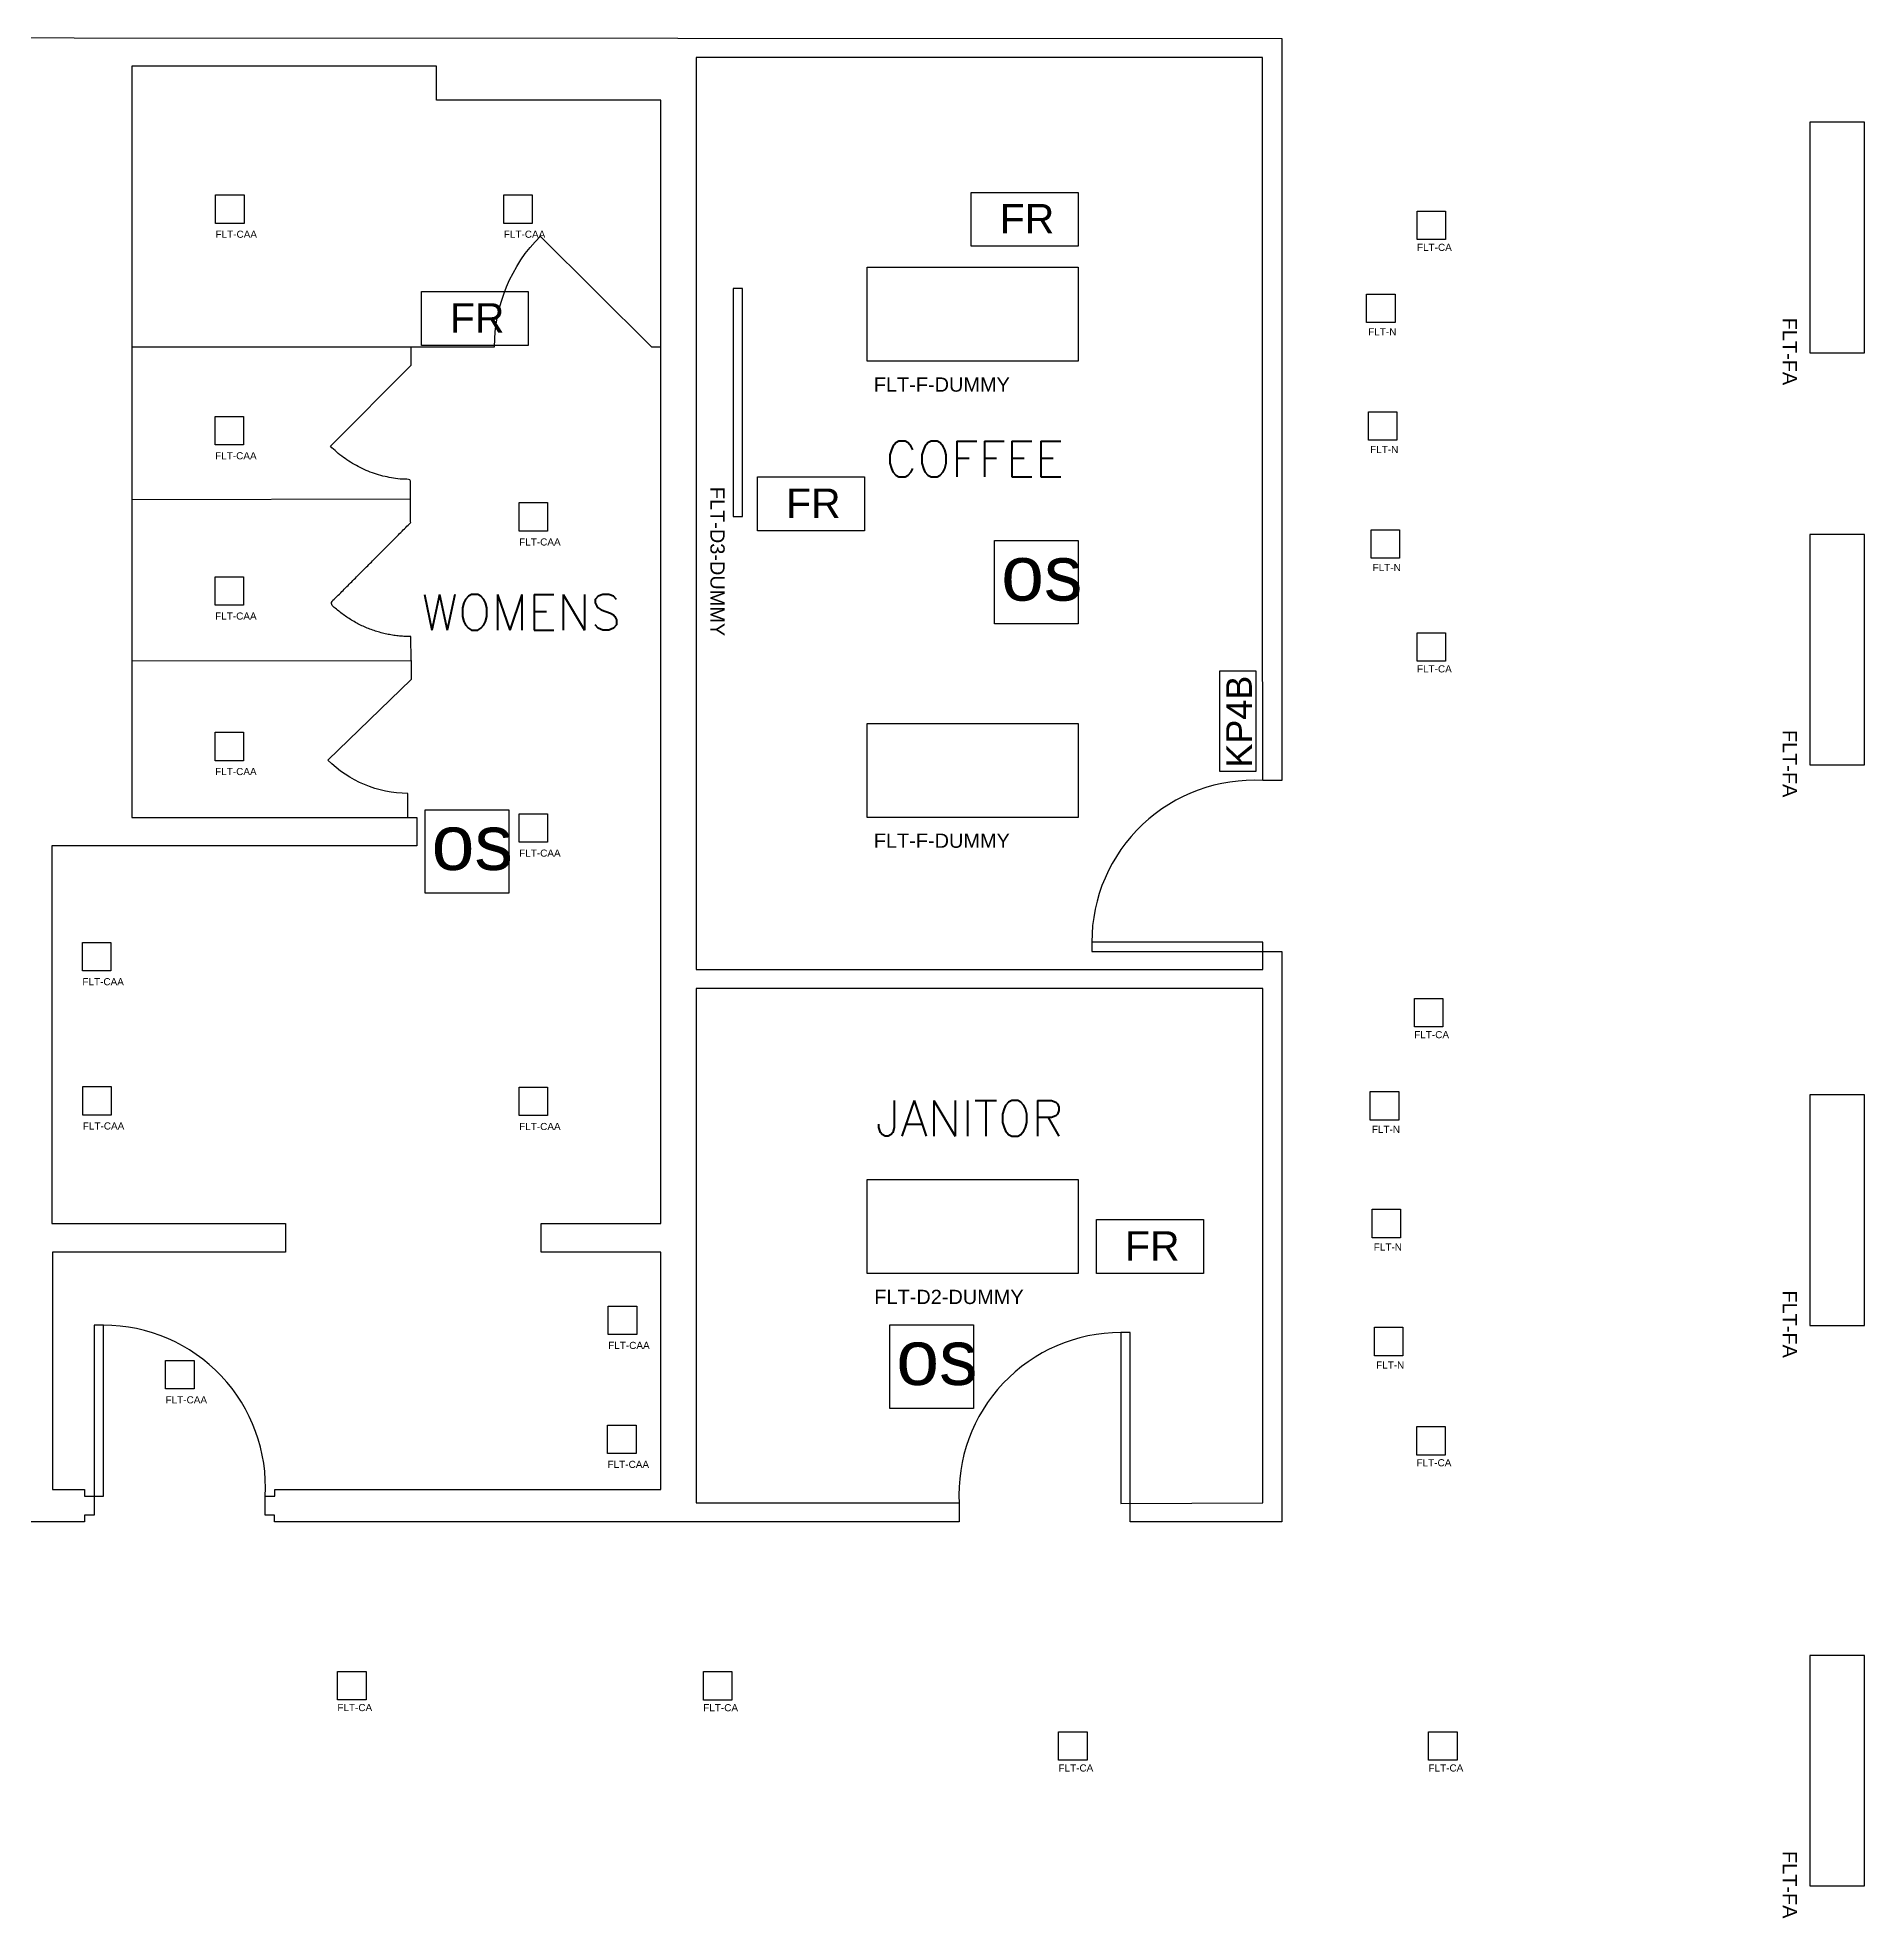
# Model space of a CAD drawing. Header units: feet. Extents: x 0 to 2574, y 0 to 1989.
# Drawn here: x 908.2 to 1292.7, y 664.7 to 1060.5 of the extents above; entities that cross this region are included whole.
import ezdxf
from ezdxf.enums import TextEntityAlignment as Align

# ---------------------------------------------------------------- set-up
doc = ezdxf.new("R2010")
doc.units = ezdxf.units.FT
doc.header["$MEASUREMENT"] = 0
doc.layers.get('0').update_dxf_attribs({"color": 255})
doc.layers.add('FLT-FIXTURE', color=90, linetype='Continuous')
doc.layers.add('FLT-PERIPHERALS', color=140, linetype='Continuous')
doc.styles.add('SET200', font='romans.shx', dxfattribs={"height": 200})
doc.styles.get("Standard").update_dxf_attribs({"font": 'arial.ttf'})

# ---------------------------------------------------------------- blocks, each defined once
blk = doc.blocks.new('FLT-FA')
at = {"layer": 'FLT-FIXTURE'}
blk.add_lwpolyline([(48.51, 11.46), (48.51, 0), (0, 0), (0, 11.46)], close=True, dxfattribs=at)
blk.add_attdef('FLT-FA', (7.36, -5.72), '', height=3, dxfattribs=at)
blk = doc.blocks.new('FLT-F-DUMMY')
at = {"layer": 'FLT-FIXTURE'}
blk.add_lwpolyline([(0, 19.78), (44.39, 19.78), (44.39, 0), (0, 0)], close=True, dxfattribs=at)
blk.add_attdef('FLT-F-DUMMY', (1.37, -6.41), '', height=3, dxfattribs=at)
blk = doc.blocks.new('FLT-D2-DUMMY')
at = {"layer": 'FLT-FIXTURE'}
blk.add_lwpolyline([(0, 19.78), (44.39, 19.78), (44.39, 0), (0, 0)], close=True, dxfattribs=at)
blk.add_attdef('FLT-D2-DUMMY', (1.48, -6.43), '', height=3, dxfattribs=at)
blk = doc.blocks.new('FLT-CA')
at = {"layer": 'FLT-FIXTURE'}
blk.add_lwpolyline([(0, 6), (6, 6), (6, 0), (0, 0)], close=True, dxfattribs=at)
blk.add_attdef('FLT-CA', (-0.03, -2.37), '', height=1.5, dxfattribs=at)
blk = doc.blocks.new('FLT-CAA')
at = {"layer": 'FLT-FIXTURE'}
blk.add_lwpolyline([(0, 6), (6, 6), (6, 0), (0, 0)], close=True, dxfattribs=at)
blk.add_attdef('FLT-CAA', (0, -3.03), '', height=1.5, dxfattribs=at)
blk = doc.blocks.new('FLT-D3-DUMMY')
at = {"layer": 'FLT-FIXTURE'}
blk.add_lwpolyline([(0, 0), (0, 2), (48, 2), (48, 0)], close=True, dxfattribs=at)
blk.add_attdef('FLT-D3-DUMMY', (6.22, -4.79), '', height=3, dxfattribs=at)
blk = doc.blocks.new('FLT-FR')
at = {"layer": 'FLT-FIXTURE'}
blk.add_lwpolyline([(0, 11.34), (22.51, 11.34), (22.51, 0), (0, 0)], close=True, dxfattribs=at)
at = {"layer": 'FLT-FIXTURE', "insert": (5.99, 8.89), "char_height": 6.17, "attachment_point": 1}
blk.add_mtext_dynamic_manual_height_columns('FR', width=17.4623, gutter_width=1, heights=[0], dxfattribs=at)
blk = doc.blocks.new('FLT-N')
at = {"layer": 'FLT-FIXTURE'}
blk.add_lwpolyline([(0, 6), (5.99, 6), (5.99, 0), (0, 0)], close=True, dxfattribs=at)
blk.add_attdef('FLT-N', (0.34, -2.69), '', height=1.5, dxfattribs=at)
blk = doc.blocks.new('FLT-KP4D')
at = {"layer": 'FLT-PERIPHERALS'}
blk.add_lwpolyline([(0, 7.56), (21.17, 7.56), (21.17, 0), (0, 0)], close=True, dxfattribs=at)
at = {"layer": 'FLT-PERIPHERALS', "insert": (0.81, 6.25), "char_height": 5.415, "attachment_point": 1}
blk.add_mtext_dynamic_manual_height_columns('KP4B', width=21.1686, gutter_width=1, heights=[0], dxfattribs=at)
blk = doc.blocks.new('AN')
at = {"style": 'SET200'}
blk.add_attdef('AREA', text='', height=7.49, dxfattribs=at).set_placement((17.79, -9.96), align=Align.CENTER)
blk = doc.blocks.new('FLT- OS')
at = {"layer": 'FLT-PERIPHERALS'}
blk.add_lwpolyline([(0, 17.6), (17.6, 17.6), (17.6, 0), (0, 0)], close=True, dxfattribs=at)
at = {"layer": 'FLT-PERIPHERALS', "insert": (1.38, 16.52), "char_height": 11.596, "attachment_point": 1}
blk.add_mtext_dynamic_manual_height_columns('os', width=5.9177, gutter_width=1, heights=[0], dxfattribs=at)

msp = doc.modelspace()

# ---------------------------------------------------------------- linework, layer by layer
for p, q in [((928.07, 995.41), (1004.41, 995.41)), ((928.07, 963.32), (986.8, 963.41)), ((986.18, 896.36), (986.14, 901.44))]:
    msp.add_line(p, q)
for points in [[(750.53, 1055.66, 0.431046), (784.53, 1019.66), (786.53, 1019.66), (786.53, 1059.66), (788.78, 1059.66), (788.78, 1060.51), (1170.11, 1060.35), (1170.11, 904.14), (1166.11, 904.14), (1166.04, 945.79), (1166.04, 1056.35), (1046.85, 1056.35), (1046.85, 864.36), (1166.11, 864.36), (1166.11, 870.14), (1130.11, 870.14)], [(1166.11, 904.14, 0.431046), (1130.11, 870.14), (1130.11, 868.14), (1170.11, 868.14), (1170.11, 748.14), (1138.21, 748.14), (1138.21, 787.97), (1136.21, 787.97, 0.431046), (1102.21, 751.97)], [(956.14, 753.51, 0.431046), (922.14, 789.51), (920.14, 789.51), (920.14, 749.51), (918.14, 749.51), (918.14, 748.14), (898.51, 748.14), (898.51, 749.53), (896.55, 749.53), (896.55, 789.53), (894.55, 789.53, 0.431046), (860.55, 753.53)]]:
    msp.add_lwpolyline(points, format="xyb")
for points in [[(1136.21, 787.97), (1136.21, 751.97), (1166.11, 752.14), (1166.11, 860.36), (1046.85, 860.36), (1046.85, 752.14), (1102.21, 752.14), (1102.21, 748.14), (958.1, 748.14), (958.1, 749.51), (956.14, 749.51), (956.14, 753.51), (958.14, 753.51), (958.14, 754.91), (1039.41, 754.91), (1039.41, 804.89), (1014.25, 804.89), (1014.25, 810.89), (1039.41, 810.89), (1039.41, 1047.31), (992.21, 1047.31), (992.21, 1054.51), (928.07, 1054.51), (928.07, 896.36), (988.06, 896.36), (988.04, 890.44), (911.25, 890.44), (911.25, 810.89), (960.39, 810.89), (960.39, 804.89), (911.37, 804.89), (911.37, 754.91), (918.14, 754.91), (918.14, 753.51), (922.14, 753.51), (922.14, 789.51)], [(1014.04, 1018.71), (1037.41, 995.41), (1039.41, 995.41)], [(986.82, 995.41), (986.82, 991.5), (969.87, 974.51)], [(928.07, 929.34), (986.83, 929.44), (986.8, 934.44)], [(986.83, 929.44), (986.84, 925.44), (969.34, 908.44)]]:
    msp.add_lwpolyline(points)
at = {"extrusion": (0, 0, -1)}
for centre, major_axis, start_param, end_param in [((1037.41, 995.41), (23.33, 23.33), 3.926968, 4.712389), ((986.28, 925.44), (-16.97, 16.97), 3.932716, 4.711502)]:
    msp.add_ellipse(centre, major_axis=major_axis, ratio=1, start_param=start_param, end_param=end_param, dxfattribs=at)
for points, weights, knots in [([(986.76, 958.44), (986.75, 962.97), (986.74, 967.5), (976.86, 967.54), (969.87, 974.51)], [1, 1, 1, 0.924801255782, 1], [0, 0, 0, 1, 1, 1.780567, 1.780567, 1.780567]), ([(986.8, 934.44), (976.85, 934.42), (969.81, 941.44), (978.29, 949.94), (986.76, 958.44)], [1, 0.923879532511, 1, 1, 1], [0, 0, 0, 0.785398, 0.785398, 1.785398, 1.785398, 1.785398])]:
    msp.add_rational_spline(points, weights, degree=2, knots=knots)

# ---------------------------------------------------------------- block references
for p, values in [((1087.63, 978.02), {'AREA': 'COFFEE'}), ((1086.63, 839.29), {'AREA': 'JANITOR'})]:
    msp.add_blockref('AN', p).add_auto_attribs(values)
ref = msp.add_blockref('AN', (992.23, 933.37), dxfattribs=dict(xscale=-1, rotation=180))
ref.add_attrib('AREA', 'WOMENS', dxfattribs={"height": 7.489, "style": 'SET200'}).set_placement((1010.02, 935.83), align=Align.CENTER)
at = {"layer": 'FLT-FIXTURE'}
ref = msp.add_blockref('FLT-FA', (1281.24, 994.2), dxfattribs=dict(at, xscale=-1, rotation=270))
ref.add_attrib('FLT-FA', 'FLT-FA', (1275.52, 1001.56), dxfattribs={"height": 3, "rotation": 270})
for name, p, values in [('FLT-CAA', (945.69, 1021.41), {'FLT-CAA': 'FLT-CAA'}), ('FLT-CAA', (1006.36, 1021.41), {'FLT-CAA': 'FLT-CAA'}), ('FLT-CA', (1198.57, 1017.99), {'FLT-CA': 'FLT-CA'}), ('FLT-F-DUMMY', (1082.86, 992.4), {'FLT-F-DUMMY': 'FLT-F-DUMMY'}), ('FLT-N', (1187.94, 1000.54), {'FLT-N': 'FLT-N'}), ('FLT-N', (1188.34, 975.78), {'FLT-N': 'FLT-N'}), ('FLT-CAA', (945.61, 974.78), {'FLT-CAA': 'FLT-CAA'}), ('FLT-CAA', (1009.59, 956.64), {'FLT-CAA': 'FLT-CAA'}), ('FLT-N', (1188.87, 950.92), {'FLT-N': 'FLT-N'}), ('FLT-CAA', (945.61, 941.05), {'FLT-CAA': 'FLT-CAA'}), ('FLT-CA', (1198.57, 929.27), {'FLT-CA': 'FLT-CA'}), ('FLT-F-DUMMY', (1082.86, 896.4), {'FLT-F-DUMMY': 'FLT-F-DUMMY'}), ('FLT-CAA', (945.61, 908.32), {'FLT-CAA': 'FLT-CAA'}), ('FLT-CAA', (1009.59, 891.16), {'FLT-CAA': 'FLT-CAA'}), ('FLT-CAA', (917.67, 864.09), {'FLT-CAA': 'FLT-CAA'}), ('FLT-CA', (1197.99, 852.28), {'FLT-CA': 'FLT-CA'}), ('FLT-CAA', (917.76, 833.73), {'FLT-CAA': 'FLT-CAA'}), ('FLT-CAA', (1009.59, 833.62), {'FLT-CAA': 'FLT-CAA'}), ('FLT-N', (1188.7, 832.69), {'FLT-N': 'FLT-N'}), ('FLT-D2-DUMMY', (1082.86, 800.4), {'FLT-D2-DUMMY': 'FLT-D2-DUMMY'}), ('FLT-N', (1189.1, 807.92), {'FLT-N': 'FLT-N'}), ('FLT-CAA', (1028.33, 787.55), {'FLT-CAA': 'FLT-CAA'}), ('FLT-N', (1189.6, 783.07), {'FLT-N': 'FLT-N'}), ('FLT-CAA', (935.18, 776.09), {'FLT-CAA': 'FLT-CAA'}), ('FLT-CAA', (1028.2, 762.51), {'FLT-CAA': 'FLT-CAA'}), ('FLT-CA', (1198.48, 762.19), {'FLT-CA': 'FLT-CA'}), ('FLT-CA', (971.36, 710.66), {'FLT-CA': 'FLT-CA'}), ('FLT-CA', (1048.36, 710.63), {'FLT-CA': 'FLT-CA'}), ('FLT-CA', (1123.12, 697.95), {'FLT-CA': 'FLT-CA'}), ('FLT-CA', (1200.99, 697.95), {'FLT-CA': 'FLT-CA'})]:
    msp.add_blockref(name, p, dxfattribs=at).add_auto_attribs(values)
for p in [(1104.74, 1016.6), (989.01, 995.72), (1059.76, 956.71), (1131.1, 800.4)]:
    msp.add_blockref('FLT-FR', p, dxfattribs=at)
ref = msp.add_blockref('FLT-D3-DUMMY', (1054.63, 959.74), dxfattribs=dict(at, xscale=-1, rotation=270))
ref.add_attrib('FLT-D3-DUMMY', 'FLT-D3-DUMMY', (1049.84, 965.96), dxfattribs={"height": 3, "rotation": 270})
ref = msp.add_blockref('FLT-FA', (1281.24, 907.44), dxfattribs=dict(at, xscale=-1, rotation=270))
ref.add_attrib('FLT-FA', 'FLT-FA', (1275.52, 914.81), dxfattribs={"height": 3, "rotation": 270})
ref = msp.add_blockref('FLT-FA', (1281.24, 789.47), dxfattribs=dict(at, xscale=-1, rotation=270))
ref.add_attrib('FLT-FA', 'FLT-FA', (1275.52, 796.84), dxfattribs={"height": 3, "rotation": 270})
ref = msp.add_blockref('FLT-FA', (1281.24, 671.5), dxfattribs=dict(at, xscale=-1, rotation=270))
ref.add_attrib('FLT-FA', 'FLT-FA', (1275.52, 678.86), dxfattribs={"height": 3, "rotation": 270})
at = {"layer": 'FLT-PERIPHERALS'}
for p in [(1109.65, 937.1), (989.79, 880.41), (1087.58, 772.02)]:
    msp.add_blockref('FLT- OS', p, dxfattribs=at)
at = {"layer": 'FLT-PERIPHERALS', "rotation": 90}
msp.add_blockref('FLT-KP4D', (1164.64, 906.05), dxfattribs=at)

doc.saveas('drawing.dxf')
